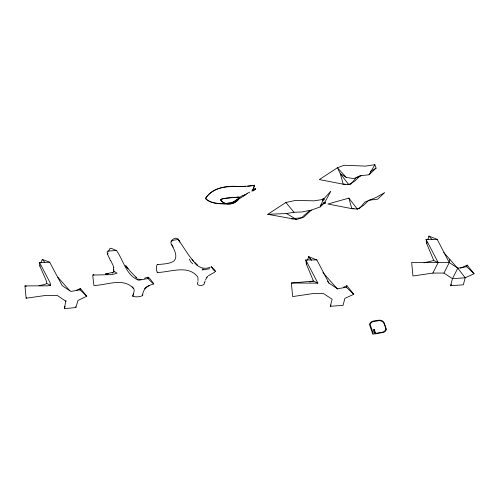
<?xml version="1.0" encoding="UTF-8"?>
<svg xmlns="http://www.w3.org/2000/svg" width="499" height="499" viewBox="0 0 499 499"><rect width="100%" height="100%" fill="white"/><g stroke="black" fill="none" stroke-linecap="round" stroke-linejoin="round"><path stroke-width="0.75" d="M26.328 286.283L24.956 285.908L26.135 298.202L45.896 295.414L57.354 295.47L65.849 301.284L64.296 308.363L65.307 308.575L75.854 307.54L77.944 300.479L86.732 296.225L80.283 288.297L80.046 289.844L86.732 296.225M239.801 197.429C236.551 204.39 225.617 206.786 220.652 200.149L220.627 199.731C226.178 197.124 233.351 197.853 239.47 197.13L239.801 197.429L238.379 196.993L231.18 197.816M133.62 293.549L132.722 295.601L132.859 296.3C135.884 297.261 139.751 296.974 142.62 295.601L142.683 294.89M94.012 274.706L93.157 274.625L92.802 276.028L93.893 285.465C106.555 285.366 124.07 276.814 133.95 289.064L134.187 291.023L132.859 296.3M171.238 241.953C171.463 238.834 177.394 236.532 177.744 239.582C171.562 240.318 168.375 240.774 173.097 247.142M198.028 280.594L197.91 277.631M113.498 267.614C113.317 272.672 113.66 270.645 117.078 273.227L111.764 274.618L92.895 275.08M443.96 273.065L452.456 278.692L465.205 277.781L474.05 273.733L466.665 266.697L457.783 268.188L452.456 278.692L450.585 285.715L463.34 284.804L465.205 277.781L457.783 268.188L449.287 262.561L411.656 262.437L412.96 276.003L432.845 273.072L443.96 273.065L449.287 262.561L449.811 259.349L443.705 252.538M64.296 308.363L65.194 306.311M113.585 271.419L113.897 269.685M65.849 301.284L65.999 300.504M142.62 295.601C142.645 289.058 147.885 285.285 153.754 283.912C146.581 272.884 144.853 277.182 153.754 283.912M330.282 306.292L332.153 299.269L323.651 293.643L312.536 293.649L292.657 296.574L291.354 283.014L313.466 281.099L317.863 283.139L305.762 259.935L316.877 259.935L328.978 283.139L337.48 288.759L346.362 287.268L353.747 294.31L344.903 298.358L343.031 305.382L330.282 306.292L331.074 305.02M204.64 282.59L205.164 280.837M40.962 262.817L42.259 259.405L49.707 262.231L62.019 285.334L63.329 286.488L70.97 291.428L80.046 289.844M108.645 251.24L109.661 248.764L110.971 248.234L116.485 250.504C123.602 260.353 126.029 275.579 138.753 280.238L148.097 278.523M309.717 281.979L313.466 281.099L306.417 264.171L306.823 262.805M307.627 260.079L308.638 256.667L316.877 259.935M432.845 273.072L438.172 262.568L433.774 260.522L426.72 243.593L427.125 242.227M427.93 239.501L428.94 236.089L437.18 239.358L449.287 262.561M253.149 188.79C250.142 195.24 260.603 184.405 252.619 190.337M346.362 287.268L346.917 285.702L353.747 294.31M466.665 266.697L467.226 265.125L474.05 273.733M108.102 253.024L107.503 254.097L107.135 251.852L107.803 251.091L116.485 250.504M253.436 188.017L254.559 185.266L253.386 185.441M38.991 285.727L44.717 284.461L46.769 283.501L46.588 281.361L39.901 266.204L40.126 265.63M254.559 185.266L252.662 190.874M320.183 206.923L323.296 199.419L330.818 191.229L324.512 202.881L320.183 206.923L311.413 210.098L301.733 211.988L294.005 212.256L286.507 213.535L267.738 214.308L285.883 202.482L295.626 200.398L313.896 200.841L323.296 199.419M205.594 279.733L207.21 276.864M26.135 298.202L26.441 297.572M197.997 281.692L197.411 283.239L197.716 284.586C199.513 286.033 202.606 285.777 204.191 284.124L204.359 282.746M369.085 174.75L374.861 164.689L365.461 166.105L344.067 165.269L337.449 167.751L319.304 179.571L343.225 184.2L348.782 184.674L354.67 181.162L360.278 175.785L369.085 174.75L376.078 168.151L374.861 164.689M450.585 285.715L451.377 284.442M49.707 262.231L39.564 262.474L39.278 262.867L39.901 266.204M144.542 288.771L145.97 287.237L149.145 285.553M157.815 272.092L157.272 272.51C156.281 270.184 155.906 267.002 157.11 264.701C162.743 263.852 169.485 264.245 174.082 260.89C178.286 256.112 173.833 249.494 171.899 244.629M206.836 277.344L207.522 276.471M255.694 188.591L252.625 190.768M311.413 210.098L303.585 217.271L296.556 219.523L267.738 214.308M309.754 210.559L301.677 217.639L291.659 218.93M208.326 275.791L214.676 272.204M240.05 198.365L244.99 194.928L243.319 195.995M239.152 198.003L233.8 201.702L230.282 203.212M239.246 198.128L233.875 201.846L230.313 203.361M242.782 195.334L239.72 197.348C236.401 204.228 225.691 206.598 220.72 200.037L220.951 199.319L222.704 198.627L230.17 197.903M112.181 273.14L114.146 271.893M243.231 195.864L247.161 193.556M244.204 195.433L246.163 194.279M357.371 209.125L348.882 198.128L327.893 204.016L351.807 208.644L357.371 209.125L363.26 205.607L368.861 200.23L377.668 199.195L384.667 192.595L376.414 197.298L364.813 202.176L359.317 208.707L356.317 208.682M255.775 188.728L251.696 191.036M370.37 171.407L376.078 168.151M320.707 205.052L324.512 202.881M249.749 192.103L247.036 193.493M343.518 287.256L346.917 285.702M460.421 268.237L467.226 265.125M76.129 290.406L80.551 288.422M360.278 175.785L353.779 178.623L346.231 177.407L340.299 173.683L337.449 167.751L346.231 177.407M147.423 277.806L148.527 277.319M361.688 175.436L356.224 177.731L350.735 184.262L347.728 184.237M112.362 272.448L105.657 273.97L108.439 273.714L105.676 273.951M146.837 277.419L144.504 278.274M210.279 267.115C204.765 269.791 198.465 267.726 194.928 262.867L197.517 265.387L193.412 261.17L188.585 254.983L177.875 238.921L179.871 242.077L178.099 239.177M209.811 268.749L202.176 269.959M424.019 262.811L433.774 260.522M39.564 262.474L50.019 282.602L50.567 285.253L47.742 285.821L24.956 285.908M230.694 203.037L227.07 203.336M254.54 185.297L247.654 186.227M253.361 185.472C237.299 188.26 216.934 182.079 205.906 197.772L205.937 198.852C211.052 203.81 219.373 203.449 226.122 203.854M157.272 272.51C170.365 272.204 188.254 264.32 197.872 277.076M230.214 203.143L228.367 203.349L229.546 203.236M141.117 279.502L137.568 279.091M229.528 203.087L227.719 203.18M227.631 203.891C220.383 203.873 211.47 204.128 205.9 198.97L205.869 197.885C213.023 187.68 226.889 185.516 238.597 186.476M245.57 186.401L240.693 186.501M426.72 243.593L426.065 239.364L437.18 239.358M291.354 283.014L317.863 283.139M345.476 184.218L343.225 184.2L340.299 173.683L348.782 184.674M354.065 208.663L351.807 208.644L348.882 198.128M238.634 186.451L239.682 186.476M202.151 269.03L203.473 269.142M157.422 264.576L157.746 264.657M286.507 213.535L296.556 219.523M50.567 285.253L46.769 283.501M125.96 266.029L127.95 268.581L125.667 265.686L131.187 272.317L136.838 278.055M135.765 277.113L136.863 278.13M132.179 286.738L133.751 288.528M192.714 263.815L190.924 262.031L189.346 259.112M428.94 236.089L431.997 239.495M310.671 258.937L308.638 256.667L311.476 260.359M322.89 272.548L337.574 289.171M69.879 290.823L57.884 277.276M42.259 259.405L44.779 262.287M449.811 259.349L457.371 268.019M193.412 261.17L191.978 259.443M285.883 202.482L294.005 212.256M327.562 281.293L328.978 283.139M426.065 239.364L438.172 262.568M110.853 260.796L112.986 265.275M107.385 253.848L110.56 260.821M113.204 265.83L113.859 267.489M75.611 306.704L75.854 307.54M305.762 259.935L306.417 264.171M386.313 329.109L386.001 330.45L384.91 331.654A4.903 3.331 -1 0 1 383.737 332.297L374.687 333.993L374.531 333.538L382.14 332.24C387.679 331.598 385.278 325.566 383.257 322.391A4.179 2.838 -1 0 0 382.558 321.662L380.294 320.745A4.229 2.875 -1 0 0 379.015 320.657L372.878 321.705A4.254 2.888 -1 0 0 371.792 322.192L370.383 323.757A4.479 3.044 -1 0 0 370.221 324.649L373.495 334.199L372.822 334.311L369.528 324.656A5.04 3.424 -1 0 1 369.715 323.639C371.412 320.333 375.965 320.851 378.997 320.183A4.884 3.318 -1 0 1 380.475 320.283L381.423 320.52A5.539 3.761 -1 0 1 382.721 321.106L384.074 322.51L386.313 329.109M211.389 266.734C214.813 273.096 218.893 273.271 211.389 266.734M374.325 329.589L373.208 329.783L373.371 330.232L374.481 330.045L374.325 329.589M374.761 330.843L373.651 331.037L373.807 331.486L374.924 331.299L374.761 330.843M375.204 332.097L374.088 332.284L374.25 332.739L375.36 332.552L375.204 332.097M322.741 200.024A1.042 0.711 -1 0 0 324.338 199.438A1.042 0.711 -1 0 0 322.809 198.795A1.042 0.711 -1 0 0 322.741 200.024M323.957 203.486A1.042 0.711 -1 0 0 325.554 202.9A1.042 0.711 -1 0 0 324.026 202.257A1.042 0.711 -1 0 0 323.957 203.486"/></g></svg>
